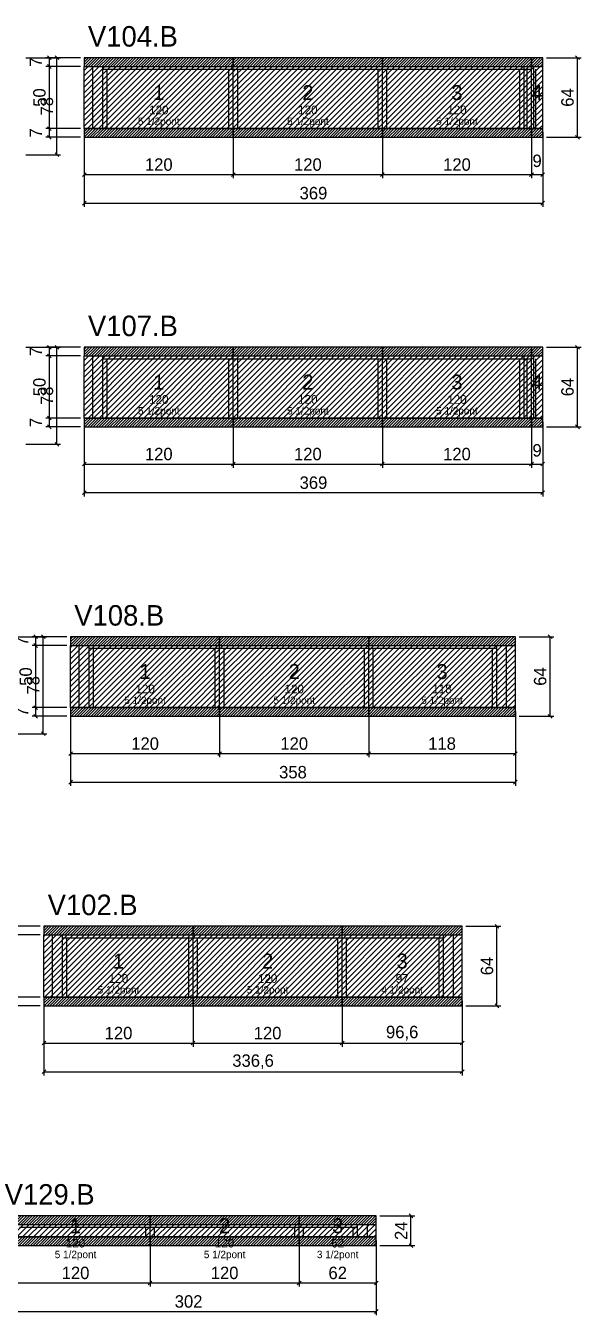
# Model space of a CAD drawing. Extents: x -69 to 3070, y -7262 to 1250.
# Drawn here: x 565 to 1012, y -6227 to -5189 of the extents above; entities that cross this region are included whole.
import ezdxf
from ezdxf.enums import TextEntityAlignment as Align

# ---------------------------------------------------------------- set-up
doc = ezdxf.new("R2010")
doc.units = 0
for name, color, linetype in [('5', 5, 'Continuous'), ('COTA', 241, 'Continuous'), ('NOMENCLATURA', 7, 'Continuous'), ('Painéis', 200, 'Continuous'), ('Reaproveitamento', 251, 'Continuous'), ('SARR_2.2x7', 40, 'Continuous'), ('SARR_3.5x7', 81, 'Continuous'), ('SCO-___-LAJ', 224, 'Continuous'), ('texto', 7, 'Continuous')]:
    doc.layers.add(name, color=color, linetype=linetype)
doc.dimstyles.new('PAINEL', dxfattribs={"dimtxt": 10, "dimasz": 3, "dimexe": 3, "dimexo": 3, "dimgap": 3, "dimtad": 1, "dimblk": 'OBLIQUE', "dimblk1": 'OBLIQUE', "dimcen": 2.5, "dimclrd": 4, "dimclre": 4, "dimclrt": 240, "dimazin": 3, "dimtfac": 1, "dimtmove": 0, "dimatfit": 3})

# ---------------------------------------------------------------- blocks, each defined once
blk = doc.blocks.new('_OBLIQUE')
at = {"color": 0, "linetype": 'BYBLOCK'}
blk.add_line((-0.5, -0.5), (0.5, 0.5), dxfattribs=at)

msp = doc.modelspace()

# ---------------------------------------------------------------- hatches: boundary and pattern name
at = {"layer": 'COTA'}
h = msp.add_hatch(dxfattribs=at)
h.set_pattern_fill('ANSI31', scale=0.5)
h.paths.add_polyline_path([(612, -5222), (732, -5222), (732, -5215), (612, -5215)])
h = msp.add_hatch(dxfattribs=at)
h.set_pattern_fill('ANSI31', scale=0.5)
h.paths.add_polyline_path([(732, -5222), (852, -5222), (852, -5215), (732, -5215)])
h = msp.add_hatch(dxfattribs=at)
h.set_pattern_fill('ANSI31', scale=0.5)
h.paths.add_polyline_path([(852, -5222), (972, -5222), (972, -5215), (852, -5215)])
h = msp.add_hatch(dxfattribs=at)
h.set_pattern_fill('ANSI31', scale=0.5)
h.paths.add_polyline_path([(972, -5222), (981, -5222), (981, -5215), (972, -5215)])
h = msp.add_hatch(dxfattribs=at)
h.set_pattern_fill('ANSI31', scale=0.5)
h.paths.add_polyline_path([(612, -5279), (732, -5279), (732, -5272), (612, -5272)])
h = msp.add_hatch(dxfattribs=at)
h.set_pattern_fill('ANSI31', scale=0.5)
h.paths.add_polyline_path([(732, -5279), (852, -5279), (852, -5272), (732, -5272)])
h = msp.add_hatch(dxfattribs=at)
h.set_pattern_fill('ANSI31', scale=0.5)
h.paths.add_polyline_path([(852, -5279), (972, -5279), (972, -5272), (852, -5272)])
h = msp.add_hatch(dxfattribs=at)
h.set_pattern_fill('ANSI31', scale=0.5)
h.paths.add_polyline_path([(972, -5279), (981, -5279), (981, -5272), (972, -5272)])
h = msp.add_hatch(dxfattribs=at)
h.set_pattern_fill('ANSI31', scale=0.5)
h.paths.add_polyline_path([(612, -5455), (732, -5455), (732, -5448), (612, -5448)])
h = msp.add_hatch(dxfattribs=at)
h.set_pattern_fill('ANSI31', scale=0.5)
h.paths.add_polyline_path([(732, -5455), (852, -5455), (852, -5448), (732, -5448)])
h = msp.add_hatch(dxfattribs=at)
h.set_pattern_fill('ANSI31', scale=0.5)
h.paths.add_polyline_path([(852, -5455), (972, -5455), (972, -5448), (852, -5448)])
h = msp.add_hatch(dxfattribs=at)
h.set_pattern_fill('ANSI31', scale=0.5)
h.paths.add_polyline_path([(972, -5455), (981, -5455), (981, -5448), (972, -5448)])
h = msp.add_hatch(dxfattribs=at)
h.set_pattern_fill('ANSI31', scale=0.5)
h.paths.add_polyline_path([(612, -5512), (732, -5512), (732, -5505), (612, -5505)])
h = msp.add_hatch(dxfattribs=at)
h.set_pattern_fill('ANSI31', scale=0.5)
h.paths.add_polyline_path([(732, -5512), (852, -5512), (852, -5505), (732, -5505)])
h = msp.add_hatch(dxfattribs=at)
h.set_pattern_fill('ANSI31', scale=0.5)
h.paths.add_polyline_path([(852, -5512), (972, -5512), (972, -5505), (852, -5505)])
h = msp.add_hatch(dxfattribs=at)
h.set_pattern_fill('ANSI31', scale=0.5)
h.paths.add_polyline_path([(972, -5512), (981, -5512), (981, -5505), (972, -5505)])
h = msp.add_hatch(dxfattribs=at)
h.set_pattern_fill('ANSI31', scale=0.5)
h.paths.add_polyline_path([(601, -5688), (721, -5688), (721, -5681), (601, -5681)])
h = msp.add_hatch(dxfattribs=at)
h.set_pattern_fill('ANSI31', scale=0.5)
h.paths.add_polyline_path([(721, -5688), (841, -5688), (841, -5681), (721, -5681)])
h = msp.add_hatch(dxfattribs=at)
h.set_pattern_fill('ANSI31', scale=0.5)
h.paths.add_polyline_path([(841, -5688), (959, -5688), (959, -5681), (841, -5681)])
h = msp.add_hatch(dxfattribs=at)
h.set_pattern_fill('ANSI31', scale=0.5)
h.paths.add_polyline_path([(601, -5745), (721, -5745), (721, -5738), (601, -5738)])
h = msp.add_hatch(dxfattribs=at)
h.set_pattern_fill('ANSI31', scale=0.5)
h.paths.add_polyline_path([(721, -5745), (841, -5745), (841, -5738), (721, -5738)])
h = msp.add_hatch(dxfattribs=at)
h.set_pattern_fill('ANSI31', scale=0.5)
h.paths.add_polyline_path([(841, -5745), (959, -5745), (959, -5738), (841, -5738)])
h = msp.add_hatch(dxfattribs=at)
h.set_pattern_fill('ANSI31', scale=0.5)
h.paths.add_polyline_path([(579.6, -5921), (699.6, -5921), (699.6, -5914), (579.6, -5914)])
h = msp.add_hatch(dxfattribs=at)
h.set_pattern_fill('ANSI31', scale=0.5)
h.paths.add_polyline_path([(699.6, -5921), (819.6, -5921), (819.6, -5914), (699.6, -5914)])
h = msp.add_hatch(dxfattribs=at)
h.set_pattern_fill('ANSI31', scale=0.5)
h.paths.add_polyline_path([(819.6, -5921), (916.2, -5921), (916.2, -5914), (819.6, -5914)])
h = msp.add_hatch(dxfattribs=at)
h.set_pattern_fill('ANSI31', scale=0.5)
h.paths.add_polyline_path([(579.6, -5978), (699.6, -5978), (699.6, -5971), (579.6, -5971)])
h = msp.add_hatch(dxfattribs=at)
h.set_pattern_fill('ANSI31', scale=0.5)
h.paths.add_polyline_path([(699.6, -5978), (819.6, -5978), (819.6, -5971), (699.6, -5971)])
h = msp.add_hatch(dxfattribs=at)
h.set_pattern_fill('ANSI31', scale=0.5)
h.paths.add_polyline_path([(819.6, -5978), (916.2, -5978), (916.2, -5971), (819.6, -5971)])
h = msp.add_hatch(dxfattribs=at)
h.set_pattern_fill('ANSI31', scale=0.5)
h.paths.add_polyline_path([(545, -6154), (665, -6154), (665, -6147), (545, -6147)])
h = msp.add_hatch(dxfattribs=at)
h.set_pattern_fill('ANSI31', scale=0.5)
h.paths.add_polyline_path([(665, -6154), (785, -6154), (785, -6147), (665, -6147)])
h = msp.add_hatch(dxfattribs=at)
h.set_pattern_fill('ANSI31', scale=0.5)
h.paths.add_polyline_path([(785, -6154), (847, -6154), (847, -6147), (785, -6147)])
h = msp.add_hatch(dxfattribs=at)
h.set_pattern_fill('ANSI31', scale=0.5)
h.paths.add_polyline_path([(545, -6171), (665, -6171), (665, -6164), (545, -6164)])
h = msp.add_hatch(dxfattribs=at)
h.set_pattern_fill('ANSI31', scale=0.5)
h.paths.add_polyline_path([(665, -6171), (785, -6171), (785, -6164), (665, -6164)])
h = msp.add_hatch(dxfattribs=at)
h.set_pattern_fill('ANSI31', scale=0.5)
h.paths.add_polyline_path([(785, -6171), (847, -6171), (847, -6164), (785, -6164)])
at = {"layer": 'Reaproveitamento'}
h = msp.add_hatch(dxfattribs=at)
h.set_pattern_fill('ANSI31')
h.paths.add_polyline_path([(612, -5272), (732, -5272), (732, -5222), (612, -5222)])
h = msp.add_hatch(dxfattribs=at)
h.set_pattern_fill('ANSI31')
h.paths.add_polyline_path([(732, -5272), (852, -5272), (852, -5222), (732, -5222)])
h = msp.add_hatch(dxfattribs=at)
h.set_pattern_fill('ANSI31')
h.paths.add_polyline_path([(852, -5272), (972, -5272), (972, -5222), (852, -5222)])
h = msp.add_hatch(dxfattribs=at)
h.set_pattern_fill('ANSI31')
h.paths.add_polyline_path([(972, -5272), (981, -5272), (981, -5222), (972, -5222)])
h = msp.add_hatch(dxfattribs=at)
h.set_pattern_fill('ANSI31')
h.paths.add_polyline_path([(612, -5505), (732, -5505), (732, -5455), (612, -5455)])
h = msp.add_hatch(dxfattribs=at)
h.set_pattern_fill('ANSI31')
h.paths.add_polyline_path([(732, -5505), (852, -5505), (852, -5455), (732, -5455)])
h = msp.add_hatch(dxfattribs=at)
h.set_pattern_fill('ANSI31')
h.paths.add_polyline_path([(852, -5505), (972, -5505), (972, -5455), (852, -5455)])
h = msp.add_hatch(dxfattribs=at)
h.set_pattern_fill('ANSI31')
h.paths.add_polyline_path([(972, -5505), (981, -5505), (981, -5455), (972, -5455)])
h = msp.add_hatch(dxfattribs=at)
h.set_pattern_fill('ANSI31')
h.paths.add_polyline_path([(601, -5738), (721, -5738), (721, -5688), (601, -5688)])
h = msp.add_hatch(dxfattribs=at)
h.set_pattern_fill('ANSI31')
h.paths.add_polyline_path([(721, -5738), (841, -5738), (841, -5688), (721, -5688)])
h = msp.add_hatch(dxfattribs=at)
h.set_pattern_fill('ANSI31')
h.paths.add_polyline_path([(841, -5738), (959, -5738), (959, -5688), (841, -5688)])
h = msp.add_hatch(dxfattribs=at)
h.set_pattern_fill('ANSI31')
h.paths.add_polyline_path([(579.6, -5971), (699.6, -5971), (699.6, -5921), (579.6, -5921)])
h = msp.add_hatch(dxfattribs=at)
h.set_pattern_fill('ANSI31')
h.paths.add_polyline_path([(699.6, -5971), (819.6, -5971), (819.6, -5921), (699.6, -5921)])
h = msp.add_hatch(dxfattribs=at)
h.set_pattern_fill('ANSI31')
h.paths.add_polyline_path([(819.6, -5971), (916.2, -5971), (916.2, -5921), (819.6, -5921)])
h = msp.add_hatch(dxfattribs=at)
h.set_pattern_fill('ANSI31')
h.paths.add_polyline_path([(545, -6164), (665, -6164), (665, -6154), (545, -6154)])
h = msp.add_hatch(dxfattribs=at)
h.set_pattern_fill('ANSI31')
h.paths.add_polyline_path([(665, -6164), (785, -6164), (785, -6154), (665, -6154)])
h = msp.add_hatch(dxfattribs=at)
h.set_pattern_fill('ANSI31')
h.paths.add_polyline_path([(785, -6164), (847, -6164), (847, -6154), (785, -6154)])

# ---------------------------------------------------------------- linework, layer by layer
at = {"layer": 'Painéis'}
for p, q in [((612, -5222), (732, -5222)), ((612, -5272), (612, -5222)), ((732, -5272), (732, -5222)), ((732, -5272), (732, -5222)), ((732, -5222), (852, -5222)), ((732, -5272), (732, -5222)), ((852, -5272), (852, -5222)), ((852, -5272), (852, -5222)), ((852, -5222), (972, -5222)), ((852, -5272), (852, -5222)), ((972, -5272), (972, -5222)), ((972, -5272), (972, -5222)), ((972, -5222), (981, -5222)), ((972, -5272), (972, -5222)), ((981, -5272), (981, -5222)), ((612, -5272), (732, -5272)), ((732, -5272), (852, -5272)), ((852, -5272), (972, -5272)), ((972, -5272), (981, -5272)), ((612, -5455), (732, -5455)), ((612, -5505), (612, -5455)), ((732, -5505), (732, -5455)), ((732, -5505), (732, -5455)), ((732, -5455), (852, -5455)), ((732, -5505), (732, -5455)), ((852, -5505), (852, -5455)), ((852, -5505), (852, -5455)), ((852, -5455), (972, -5455)), ((852, -5505), (852, -5455)), ((972, -5505), (972, -5455)), ((972, -5505), (972, -5455)), ((972, -5455), (981, -5455)), ((972, -5505), (972, -5455)), ((981, -5505), (981, -5455)), ((612, -5505), (732, -5505)), ((732, -5505), (852, -5505)), ((852, -5505), (972, -5505)), ((972, -5505), (981, -5505)), ((601, -5688), (721, -5688)), ((601, -5738), (601, -5688)), ((721, -5738), (721, -5688)), ((721, -5738), (721, -5688)), ((721, -5688), (841, -5688)), ((721, -5738), (721, -5688)), ((841, -5738), (841, -5688)), ((841, -5738), (841, -5688)), ((841, -5688), (959, -5688)), ((841, -5738), (841, -5688)), ((959, -5738), (959, -5688)), ((601, -5738), (721, -5738)), ((721, -5738), (841, -5738)), ((841, -5738), (959, -5738)), ((579.6, -5921), (699.6, -5921)), ((579.6, -5971), (579.6, -5921)), ((699.6, -5971), (699.6, -5921)), ((699.6, -5971), (699.6, -5921)), ((699.6, -5921), (819.6, -5921)), ((699.6, -5971), (699.6, -5921)), ((819.6, -5971), (819.6, -5921)), ((819.6, -5971), (819.6, -5921)), ((819.6, -5921), (916.2, -5921)), ((819.6, -5971), (819.6, -5921)), ((916.2, -5971), (916.2, -5921)), ((579.6, -5971), (699.6, -5971)), ((699.6, -5971), (819.6, -5971)), ((819.6, -5971), (916.2, -5971)), ((545, -6154), (665, -6154)), ((545, -6164), (665, -6164)), ((665, -6164), (665, -6154)), ((665, -6164), (665, -6154)), ((665, -6154), (785, -6154)), ((665, -6164), (665, -6154)), ((665, -6164), (785, -6164)), ((785, -6164), (785, -6154)), ((785, -6164), (785, -6154)), ((785, -6154), (847, -6154)), ((785, -6164), (785, -6154)), ((785, -6164), (847, -6164)), ((847, -6164), (847, -6154))]:
    msp.add_line(p, q, dxfattribs=at)
at = {"layer": 'SARR_2.2x7'}
for p, q in [((619, -5272), (619, -5222)), ((627, -5224.2), (732, -5224.2)), ((732, -5224.2), (852, -5224.2)), ((852, -5224.2), (972, -5224.2)), ((974, -5272), (974, -5222)), ((619, -5505), (619, -5455)), ((627, -5457.2), (732, -5457.2)), ((732, -5457.2), (852, -5457.2)), ((852, -5457.2), (972, -5457.2)), ((974, -5505), (974, -5455)), ((608, -5738), (608, -5688)), ((616, -5690.2), (721, -5690.2)), ((721, -5690.2), (841, -5690.2)), ((841, -5690.2), (944, -5690.2)), ((952, -5738), (952, -5688)), ((586.6, -5971), (586.6, -5921)), ((594.6, -5923.2), (699.6, -5923.2)), ((699.6, -5923.2), (819.6, -5923.2)), ((819.6, -5923.2), (901.2, -5923.2)), ((909.2, -5971), (909.2, -5921)), ((560, -6156.2), (665, -6156.2)), ((665, -6156.2), (785, -6156.2)), ((785, -6156.2), (832, -6156.2)), ((840, -6164), (840, -6154))]:
    msp.add_line(p, q, dxfattribs=at)
at = {"layer": 'SARR_3.5x7'}
for p, q in [((627, -5272), (627, -5222)), ((630.5, -5272), (630.5, -5224.2)), ((728.5, -5272), (728.5, -5224.2)), ((732, -5272), (732, -5222)), ((732, -5272), (732, -5222)), ((735.5, -5272), (735.5, -5224.2)), ((848.5, -5272), (848.5, -5224.2)), ((852, -5272), (852, -5222)), ((852, -5272), (852, -5222)), ((855.5, -5272), (855.5, -5224.2)), ((962.5, -5272), (962.5, -5224.2)), ((966, -5272), (966, -5222)), ((968.5, -5272), (968.5, -5224.2)), ((972, -5272), (972, -5222)), ((972, -5272), (972, -5222)), ((975.5, -5272), (975.5, -5224.2)), ((627, -5272), (630.5, -5272)), ((728.5, -5272), (732, -5272)), ((732, -5272), (735.5, -5272)), ((848.5, -5272), (852, -5272)), ((852, -5272), (855.5, -5272)), ((962.5, -5272), (966, -5272)), ((968.5, -5272), (972, -5272)), ((972, -5272), (975.5, -5272)), ((627, -5505), (627, -5455)), ((630.5, -5505), (630.5, -5457.2)), ((728.5, -5505), (728.5, -5457.2)), ((732, -5505), (732, -5455)), ((732, -5505), (732, -5455)), ((735.5, -5505), (735.5, -5457.2)), ((848.5, -5505), (848.5, -5457.2)), ((852, -5505), (852, -5455)), ((852, -5505), (852, -5455)), ((855.5, -5505), (855.5, -5457.2)), ((962.5, -5505), (962.5, -5457.2)), ((966, -5505), (966, -5455)), ((968.5, -5505), (968.5, -5457.2)), ((972, -5505), (972, -5455)), ((972, -5505), (972, -5455)), ((975.5, -5505), (975.5, -5457.2)), ((627, -5505), (630.5, -5505)), ((728.5, -5505), (732, -5505)), ((732, -5505), (735.5, -5505)), ((848.5, -5505), (852, -5505)), ((852, -5505), (855.5, -5505)), ((962.5, -5505), (966, -5505)), ((968.5, -5505), (972, -5505)), ((972, -5505), (975.5, -5505)), ((616, -5738), (616, -5688)), ((619.5, -5738), (619.5, -5690.2)), ((717.5, -5738), (717.5, -5690.2)), ((721, -5738), (721, -5688)), ((721, -5738), (721, -5688)), ((724.5, -5738), (724.5, -5690.2)), ((837.5, -5738), (837.5, -5690.2)), ((841, -5738), (841, -5688)), ((841, -5738), (841, -5688)), ((844.5, -5738), (844.5, -5690.2)), ((940.5, -5738), (940.5, -5690.2)), ((944, -5738), (944, -5688)), ((616, -5738), (619.5, -5738)), ((717.5, -5738), (721, -5738)), ((721, -5738), (724.5, -5738)), ((837.5, -5738), (841, -5738)), ((841, -5738), (844.5, -5738)), ((940.5, -5738), (944, -5738)), ((594.6, -5971), (594.6, -5921)), ((598.1, -5971), (598.1, -5923.2)), ((696.1, -5971), (696.1, -5923.2)), ((699.6, -5971), (699.6, -5921)), ((699.6, -5971), (699.6, -5921)), ((703.1, -5971), (703.1, -5923.2)), ((816.1, -5971), (816.1, -5923.2)), ((819.6, -5971), (819.6, -5921)), ((819.6, -5971), (819.6, -5921)), ((823.1, -5971), (823.1, -5923.2)), ((897.7, -5971), (897.7, -5923.2)), ((901.2, -5971), (901.2, -5921)), ((594.6, -5971), (598.1, -5971)), ((696.1, -5971), (699.6, -5971)), ((699.6, -5971), (703.1, -5971)), ((816.1, -5971), (819.6, -5971)), ((819.6, -5971), (823.1, -5971)), ((897.7, -5971), (901.2, -5971)), ((661.5, -6164), (661.5, -6156.2)), ((661.5, -6164), (665, -6164)), ((665, -6164), (665, -6154)), ((665, -6164), (665, -6154)), ((665, -6164), (668.5, -6164)), ((668.5, -6164), (668.5, -6156.2)), ((781.5, -6164), (781.5, -6156.2)), ((781.5, -6164), (785, -6164)), ((785, -6164), (785, -6154)), ((785, -6164), (785, -6154)), ((785, -6164), (788.5, -6164)), ((788.5, -6164), (788.5, -6156.2)), ((828.5, -6164), (828.5, -6156.2)), ((828.5, -6164), (832, -6164)), ((832, -6164), (832, -6154))]:
    msp.add_line(p, q, dxfattribs=at)
at = {"layer": 'SCO-___-LAJ'}
for points in [[(612, -5222), (732, -5222), (732, -5215), (612, -5215)], [(732, -5222), (852, -5222), (852, -5215), (732, -5215)], [(852, -5222), (972, -5222), (972, -5215), (852, -5215)], [(972, -5222), (981, -5222), (981, -5215), (972, -5215)], [(612, -5279), (732, -5279), (732, -5272), (612, -5272)], [(732, -5279), (852, -5279), (852, -5272), (732, -5272)], [(852, -5279), (972, -5279), (972, -5272), (852, -5272)], [(972, -5279), (981, -5279), (981, -5272), (972, -5272)], [(612, -5455), (732, -5455), (732, -5448), (612, -5448)], [(732, -5455), (852, -5455), (852, -5448), (732, -5448)], [(852, -5455), (972, -5455), (972, -5448), (852, -5448)], [(972, -5455), (981, -5455), (981, -5448), (972, -5448)], [(612, -5512), (732, -5512), (732, -5505), (612, -5505)], [(732, -5512), (852, -5512), (852, -5505), (732, -5505)], [(852, -5512), (972, -5512), (972, -5505), (852, -5505)], [(972, -5512), (981, -5512), (981, -5505), (972, -5505)], [(601, -5688), (721, -5688), (721, -5681), (601, -5681)], [(721, -5688), (841, -5688), (841, -5681), (721, -5681)], [(841, -5688), (959, -5688), (959, -5681), (841, -5681)], [(601, -5745), (721, -5745), (721, -5738), (601, -5738)], [(721, -5745), (841, -5745), (841, -5738), (721, -5738)], [(841, -5745), (959, -5745), (959, -5738), (841, -5738)], [(579.6, -5921), (699.6, -5921), (699.6, -5914), (579.6, -5914)], [(699.6, -5921), (819.6, -5921), (819.6, -5914), (699.6, -5914)], [(819.6, -5921), (916.2, -5921), (916.2, -5914), (819.6, -5914)], [(579.6, -5978), (699.6, -5978), (699.6, -5971), (579.6, -5971)], [(699.6, -5978), (819.6, -5978), (819.6, -5971), (699.6, -5971)], [(819.6, -5978), (916.2, -5978), (916.2, -5971), (819.6, -5971)], [(545, -6154), (665, -6154), (665, -6147), (545, -6147)], [(665, -6154), (785, -6154), (785, -6147), (665, -6147)], [(785, -6154), (847, -6154), (847, -6147), (785, -6147)], [(545, -6171), (665, -6171), (665, -6164), (545, -6164)], [(665, -6171), (785, -6171), (785, -6164), (665, -6164)], [(785, -6171), (847, -6171), (847, -6164), (785, -6164)]]:
    msp.add_lwpolyline(points, close=True, dxfattribs=at)

# ---------------------------------------------------------------- texts
at = {"layer": '5'}
for s, height, p in [('1', 12, (672, -5243)), ('2', 12, (792, -5243)), ('3', 12, (912, -5243)), ('4', 12, (976.5, -5243)), ('120', 7, (672, -5257)), ('120', 7, (792, -5257)), ('120', 7, (912, -5257)), ('1', 12, (672, -5476)), ('2', 12, (792, -5476)), ('3', 12, (912, -5476)), ('4', 12, (976.5, -5476)), ('120', 7, (672, -5490)), ('120', 7, (792, -5490)), ('120', 7, (912, -5490)), ('1', 12, (661, -5709)), ('2', 12, (781, -5709)), ('3', 12, (900, -5709)), ('120', 7, (661, -5723)), ('120', 7, (781, -5723)), ('118', 7, (900, -5723)), ('2', 12, (759.6, -5942)), ('3', 12, (867.9, -5942)), ('1', 12, (639.6, -5942)), ('120', 7, (639.6, -5956)), ('120', 7, (759.6, -5956)), ('97', 7, (867.9, -5956)), ('1', 12, (605, -6155)), ('2', 12, (725, -6155)), ('3', 12, (816, -6155)), ('120', 7, (605, -6169)), ('120', 7, (725, -6169)), ('62', 7, (816, -6169))]:
    msp.add_text(s, height=height, dxfattribs=at).set_placement(p, align=Align.MIDDLE_CENTER)
at = {"layer": 'NOMENCLATURA'}
for s, p in [('V104.B', (615, -5206)), ('V107.B', (615, -5439)), ('V108.B', (604, -5672)), ('V102.B', (582.6, -5905)), ('V129.B', (548, -6138))]:
    msp.add_text(s, height=16.5, dxfattribs=at).set_placement(p)
at = {"layer": 'texto', "char_height": 6, "attachment_point": 5}
for s, insert in [('5 1/2pont', (672, -5267)), ('5 1/2pont', (792, -5267)), ('5 1/2pont', (912, -5267)), ('5 1/2pont', (672, -5500)), ('5 1/2pont', (792, -5500)), ('5 1/2pont', (912, -5500)), ('5 1/2pont', (661, -5733)), ('5 1/2pont', (781, -5733)), ('5 1/2pont', (900, -5733)), ('5 1/2pont', (639.6, -5966)), ('5 1/2pont', (759.6, -5966)), ('4 1/2pont', (867.9, -5966)), ('5 1/2pont', (605, -6179)), ('5 1/2pont', (725, -6179)), ('3 1/2pont', (816, -6179))]:
    msp.add_mtext(s, dxfattribs=dict(at, insert=insert))

# ---------------------------------------------------------------- dimensions: what is measured, and where the dimension line sits
at = {"layer": 'COTA'}
for base, p1, p2 in [((590, -5293), (562, -5293), (562, -5215)), ((584, -5222), (612, -5222), (612, -5215)), ((1009, -5279), (981, -5279), (981, -5215)), ((584, -5272), (612, -5272), (612, -5222)), ((584, -5279), (612, -5279), (612, -5272)), ((590, -5526), (562, -5526), (562, -5448)), ((584, -5455), (612, -5455), (612, -5448)), ((1009, -5512), (981, -5512), (981, -5448)), ((584, -5505), (612, -5505), (612, -5455)), ((584, -5512), (612, -5512), (612, -5505)), ((579, -5759), (551, -5759), (551, -5681)), ((573, -5688), (601, -5688), (601, -5681)), ((573, -5738), (601, -5738), (601, -5688)), ((987, -5745), (959, -5745), (959, -5681)), ((573, -5745), (601, -5745), (601, -5738)), ((551.6, -5921), (579.6, -5921), (579.6, -5914)), ((944.2, -5978), (916.2, -5978), (916.2, -5914)), ((551.6, -5971), (579.6, -5971), (579.6, -5921)), ((551.6, -5978), (579.6, -5978), (579.6, -5971)), ((875, -6171), (847, -6171), (847, -6147))]:
    msp.add_linear_dim(base=base, p1=p1, p2=p2, angle=90, dimstyle='PAINEL', dxfattribs=at).render()
for base, p1, p2 in [((612, -5309), (612, -5272), (732, -5272)), ((612, -5332), (612, -5272), (981, -5272)), ((732, -5309), (732, -5272), (852, -5272)), ((852, -5309), (852, -5272), (972, -5272)), ((972, -5309), (972, -5272), (981, -5272)), ((612, -5542), (612, -5505), (732, -5505)), ((612, -5565), (612, -5505), (981, -5505)), ((732, -5542), (732, -5505), (852, -5505)), ((852, -5542), (852, -5505), (972, -5505)), ((972, -5542), (972, -5505), (981, -5505)), ((601, -5775), (601, -5738), (721, -5738)), ((601, -5798), (601, -5738), (959, -5738)), ((721, -5775), (721, -5738), (841, -5738)), ((841, -5775), (841, -5738), (959, -5738)), ((579.6, -6008), (579.6, -5971), (699.6, -5971)), ((579.6, -6031), (579.6, -5971), (916.2, -5971)), ((699.6, -6008), (699.6, -5971), (819.6, -5971)), ((819.6, -6008), (819.6, -5971), (916.2, -5971)), ((545, -6201), (545, -6164), (665, -6164)), ((545, -6224), (545, -6164), (847, -6164)), ((665, -6201), (665, -6164), (785, -6164)), ((785, -6201), (785, -6164), (847, -6164))]:
    msp.add_linear_dim(base=base, p1=p1, p2=p2, dimstyle='PAINEL', dxfattribs=at).render()

doc.saveas('drawing.dxf')
